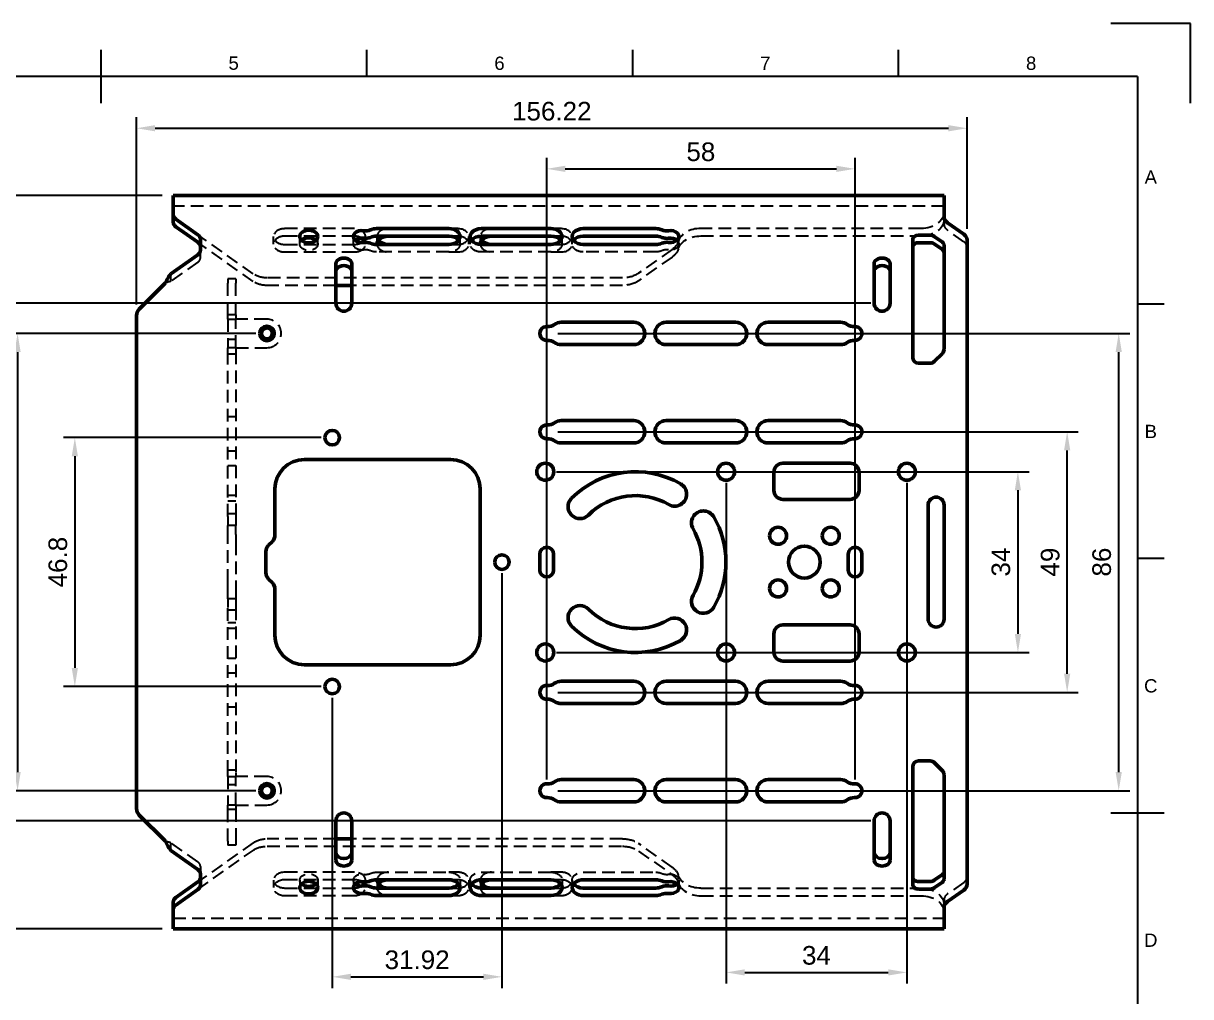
# Model space of a CAD drawing. Header units: millimetres. Extents: x 0 to 420, y 0 to 297.
# Drawn here: x 200.4 to 420, y 114 to 297 of the extents above; entities that cross this region are included whole.
import ezdxf
from ezdxf.enums import TextEntityAlignment as Align

# ---------------------------------------------------------------- set-up
doc = ezdxf.new("R2010")
doc.units = ezdxf.units.MM
doc.header["$LTSCALE"] = 0.75
doc.linetypes.add('HIDDEN2', pattern=[4.7625, 3.175, -1.5875])
for name, color, linetype, lineweight in [('BORDER', 7, 'Continuous', 25), ('FD_Dimensions', 7, 'Continuous', 25), ('Hidden', 7, 'HIDDEN2', 25), ('Visible', 7, 'Continuous', 50)]:
    doc.layers.add(name, color=color, linetype=linetype, lineweight=lineweight)
doc.styles.add('FusionTitle', font='arial.ttf')
doc.styles.get("Standard").update_dxf_attribs({"font": 'arial.ttf'})
doc.dimstyles.new('Dim-ISO-25', dxfattribs={"dimtxt": 3.5, "dimasz": 3.5, "dimexe": 2.1, "dimexo": 2.1, "dimgap": 1.4, "dimtad": 1, "dimzin": 12, "dimdsep": 46, "dimtxsty": 'Standard', "dimcen": 0, "dimazin": 3, "dimtp": 0.1, "dimtm": 0.1, "dimtfac": 0.714286, "dimtmove": 0, "dimatfit": 3, "dimfxl": 1, "dimtzin": 12, "dimarcsym": 0})

# ---------------------------------------------------------------- blocks, each defined once
blk = doc.blocks.new('ISO_A3_SHEET')
at = {"layer": 'BORDER'}
for p, q in [((215, 292), (215, 282)), ((265, 292), (265, 287)), ((315, 292), (315, 287)), ((365, 292), (365, 287)), ((410, 287), (20, 287)), ((410, 287), (410, 10)), ((415, 244.16666), (410, 244.16666)), ((415, 196.33333), (410, 196.33333)), ((415, 148.5), (405, 148.5))]:
    blk.add_line(p, q, dxfattribs=at)
at = {"layer": 'Defpoints'}
for p, q in [((420, 297), (405, 297)), ((420, 282), (420, 297))]:
    blk.add_line(p, q, dxfattribs=at)
at = {"layer": 'BORDER', "style": 'FusionTitle'}
for s, p in [('5', (240, 289.5)), ('6', (290, 289.5)), ('7', (340, 289.5)), ('8', (390, 289.5)), ('A', (412.5, 268.08333)), ('B', (412.5, 220.25)), ('C', (412.5, 172.41667)), ('D', (412.5, 124.58334))]:
    blk.add_text(s, height=2.5, dxfattribs=at).set_placement(p, align=Align.MIDDLE)
blk = doc.blocks.new('*D24')
at = {"layer": 'Defpoints', "color": 0, "transparency": 16777216}
for p in [(228.626372, 264.650913), (176.512818, 126.723804), (228.626372, 126.723804)]:
    blk.add_point(p, dxfattribs=at)
at = {"layer": 'FD_Dimensions', "color": 0, "lineweight": -2, "transparency": 16777216}
for p, q in [((226.526372, 264.650913), (174.412818, 264.650913)), ((176.512818, 261.150913), (176.512818, 130.223804)), ((226.526372, 126.723804), (174.412818, 126.723804))]:
    blk.add_line(p, q, dxfattribs=at)
at = {"layer": 'FD_Dimensions', "color": 0, "transparency": 16777216}
for points in [[(175.929485, 261.150913), (177.096152, 261.150913), (176.512818, 264.650913)], [(175.929485, 130.223804), (177.096152, 130.223804), (176.512818, 126.723804)]]:
    blk.add_solid(points, dxfattribs=at)
at = {"layer": 'FD_Dimensions', "color": 0, "transparency": 16777216, "insert": (173.324619, 195.687359), "char_height": 3.5, "attachment_point": 5, "rotation": 90}
blk.add_mtext('137.93', dxfattribs=at)
blk = doc.blocks.new('*D25')
at = {"layer": 'Defpoints', "color": 0, "transparency": 16777216}
for p in [(377.946973, 277.274253), (377.946973, 256.274253), (221.726372, 242.055786)]:
    blk.add_point(p, dxfattribs=at)
at = {"layer": 'FD_Dimensions', "color": 0, "lineweight": -2, "transparency": 16777216}
for p, q in [((221.726372, 244.155786), (221.726372, 279.374253)), ((377.946973, 258.374253), (377.946973, 279.374253)), ((225.226372, 277.274253), (374.446973, 277.274253))]:
    blk.add_line(p, q, dxfattribs=at)
at = {"layer": 'FD_Dimensions', "color": 0, "transparency": 16777216}
for points in [[(225.226372, 277.857587), (225.226372, 276.69092), (221.726372, 277.274253)], [(374.446973, 277.857587), (374.446973, 276.69092), (377.946973, 277.274253)]]:
    blk.add_solid(points, dxfattribs=at)
at = {"layer": 'FD_Dimensions', "color": 0, "transparency": 16777216, "insert": (299.836673, 280.461259), "char_height": 3.5, "attachment_point": 5}
blk.add_mtext('156.22', dxfattribs=at)
blk = doc.blocks.new('*D26')
at = {"layer": 'Defpoints', "color": 0, "transparency": 16777216}
for p in [(356.879305, 269.639539), (298.879305, 152.687359), (356.879305, 152.687359)]:
    blk.add_point(p, dxfattribs=at)
at = {"layer": 'FD_Dimensions', "color": 0, "lineweight": -2, "transparency": 16777216}
for p, q in [((298.879305, 154.787359), (298.879305, 271.739539)), ((356.879305, 154.787359), (356.879305, 271.739539)), ((302.379305, 269.639539), (353.379305, 269.639539))]:
    blk.add_line(p, q, dxfattribs=at)
at = {"layer": 'FD_Dimensions', "color": 0, "transparency": 16777216}
for points in [[(302.379305, 270.222873), (302.379305, 269.056206), (298.879305, 269.639539)], [(353.379305, 270.222873), (353.379305, 269.056206), (356.879305, 269.639539)]]:
    blk.add_solid(points, dxfattribs=at)
at = {"layer": 'FD_Dimensions', "color": 0, "transparency": 16777216, "insert": (327.879305, 272.826545), "char_height": 3.5, "attachment_point": 5}
blk.add_mtext('58', dxfattribs=at)
blk = doc.blocks.new('*D27')
at = {"layer": 'Defpoints', "color": 0, "transparency": 16777216}
for p in [(298.879305, 238.687359), (406.469094, 238.687359), (298.879305, 152.687359)]:
    blk.add_point(p, dxfattribs=at)
at = {"layer": 'FD_Dimensions', "color": 0, "lineweight": -2, "transparency": 16777216}
for p, q in [((300.979305, 238.687359), (408.569094, 238.687359)), ((406.469094, 156.187359), (406.469094, 235.187359)), ((300.979305, 152.687359), (408.569094, 152.687359))]:
    blk.add_line(p, q, dxfattribs=at)
at = {"layer": 'FD_Dimensions', "color": 0, "transparency": 16777216}
for points in [[(405.885761, 235.187359), (407.052428, 235.187359), (406.469094, 238.687359)], [(405.885761, 156.187359), (407.052428, 156.187359), (406.469094, 152.687359)]]:
    blk.add_solid(points, dxfattribs=at)
at = {"layer": 'FD_Dimensions', "color": 0, "transparency": 16777216, "insert": (403.282089, 195.687359), "char_height": 3.5, "attachment_point": 5, "rotation": 90}
blk.add_mtext('86', dxfattribs=at)
blk = doc.blocks.new('*D28')
at = {"layer": 'Defpoints', "color": 0, "transparency": 16777216}
for p in [(298.879305, 220.187359), (396.773877, 220.187359), (298.879305, 171.187359)]:
    blk.add_point(p, dxfattribs=at)
at = {"layer": 'FD_Dimensions', "color": 0, "lineweight": -2, "transparency": 16777216}
for p, q in [((300.979305, 220.187359), (398.873877, 220.187359)), ((396.773877, 174.687359), (396.773877, 216.687359)), ((300.979305, 171.187359), (398.873877, 171.187359))]:
    blk.add_line(p, q, dxfattribs=at)
at = {"layer": 'FD_Dimensions', "color": 0, "transparency": 16777216}
for points in [[(396.190543, 216.687359), (397.35721, 216.687359), (396.773877, 220.187359)], [(396.190543, 174.687359), (397.35721, 174.687359), (396.773877, 171.187359)]]:
    blk.add_solid(points, dxfattribs=at)
at = {"layer": 'FD_Dimensions', "color": 0, "transparency": 16777216, "insert": (393.586871, 195.687359), "char_height": 3.5, "attachment_point": 5, "rotation": 90}
blk.add_mtext('49', dxfattribs=at)
blk = doc.blocks.new('*D29')
at = {"layer": 'Defpoints', "color": 0, "transparency": 16777216}
for p in [(332.620985, 212.687359), (366.620985, 212.687359), (366.620985, 118.523371)]:
    blk.add_point(p, dxfattribs=at)
at = {"layer": 'FD_Dimensions', "color": 0, "lineweight": -2, "transparency": 16777216}
for p, q in [((332.620985, 210.587359), (332.620985, 116.423371)), ((366.620985, 210.587359), (366.620985, 116.423371)), ((336.120985, 118.523371), (363.120985, 118.523371))]:
    blk.add_line(p, q, dxfattribs=at)
at = {"layer": 'FD_Dimensions', "color": 0, "transparency": 16777216}
for points in [[(336.120985, 119.106704), (336.120985, 117.940038), (332.620985, 118.523371)], [(363.120985, 119.106704), (363.120985, 117.940038), (366.620985, 118.523371)]]:
    blk.add_solid(points, dxfattribs=at)
at = {"layer": 'FD_Dimensions', "color": 0, "transparency": 16777216, "insert": (349.620985, 121.71157), "char_height": 3.5, "attachment_point": 5}
blk.add_mtext('34', dxfattribs=at)
blk = doc.blocks.new('*D30')
at = {"layer": 'Defpoints', "color": 0, "transparency": 16777216}
for p in [(298.620985, 212.687359), (298.620985, 178.687359), (387.508864, 178.687359)]:
    blk.add_point(p, dxfattribs=at)
at = {"layer": 'FD_Dimensions', "color": 0, "lineweight": -2, "transparency": 16777216}
for p, q in [((300.720985, 212.687359), (389.608864, 212.687359)), ((387.508864, 209.187359), (387.508864, 182.187359)), ((300.720985, 178.687359), (389.608864, 178.687359))]:
    blk.add_line(p, q, dxfattribs=at)
at = {"layer": 'FD_Dimensions', "color": 0, "transparency": 16777216}
for points in [[(386.925531, 209.187359), (388.092198, 209.187359), (387.508864, 212.687359)], [(386.925531, 182.187359), (388.092198, 182.187359), (387.508864, 178.687359)]]:
    blk.add_solid(points, dxfattribs=at)
at = {"layer": 'FD_Dimensions', "color": 0, "transparency": 16777216, "insert": (384.320665, 195.687359), "char_height": 3.5, "attachment_point": 5, "rotation": 90}
blk.add_mtext('34', dxfattribs=at)
blk = doc.blocks.new('*D38')
at = {"layer": 'Defpoints', "color": 0, "transparency": 16777216}
for p in [(246.267181, 238.687359), (199.361208, 152.687359), (246.267181, 152.687359)]:
    blk.add_point(p, dxfattribs=at)
at = {"layer": 'FD_Dimensions', "color": 0, "lineweight": -2, "transparency": 16777216}
for p, q in [((244.167181, 238.687359), (197.261208, 238.687359)), ((199.361208, 235.187359), (199.361208, 156.187359)), ((244.167181, 152.687359), (197.261208, 152.687359))]:
    blk.add_line(p, q, dxfattribs=at)
at = {"layer": 'FD_Dimensions', "color": 0, "transparency": 16777216}
for points in [[(198.777875, 235.187359), (199.944541, 235.187359), (199.361208, 238.687359)], [(198.777875, 156.187359), (199.944541, 156.187359), (199.361208, 152.687359)]]:
    blk.add_solid(points, dxfattribs=at)
at = {"layer": 'FD_Dimensions', "color": 0, "transparency": 16777216, "insert": (196.174203, 195.687359), "char_height": 3.5, "attachment_point": 5, "rotation": 90}
blk.add_mtext('86', dxfattribs=at)
blk = doc.blocks.new('*D39')
at = {"layer": 'Defpoints', "color": 0, "transparency": 16777216}
for p in [(258.547868, 219.087312), (210.127935, 172.287406), (258.547868, 172.287406)]:
    blk.add_point(p, dxfattribs=at)
at = {"layer": 'FD_Dimensions', "color": 0, "lineweight": -2, "transparency": 16777216}
for p, q in [((256.447868, 219.087312), (208.027935, 219.087312)), ((210.127935, 215.587312), (210.127935, 175.787406)), ((256.447868, 172.287406), (208.027935, 172.287406))]:
    blk.add_line(p, q, dxfattribs=at)
at = {"layer": 'FD_Dimensions', "color": 0, "transparency": 16777216}
for points in [[(209.544602, 215.587312), (210.711268, 215.587312), (210.127935, 219.087312)], [(209.544602, 175.787406), (210.711268, 175.787406), (210.127935, 172.287406)]]:
    blk.add_solid(points, dxfattribs=at)
at = {"layer": 'FD_Dimensions', "color": 0, "transparency": 16777216, "insert": (206.94093, 195.687359), "char_height": 3.5, "attachment_point": 5, "rotation": 90}
blk.add_mtext('46.8', dxfattribs=at)
blk = doc.blocks.new('*D40')
at = {"layer": 'Defpoints', "color": 0, "transparency": 16777216}
for p in [(290.464708, 195.687359), (258.547868, 172.287406), (290.464708, 117.690422)]:
    blk.add_point(p, dxfattribs=at)
at = {"layer": 'FD_Dimensions', "color": 0, "lineweight": -2, "transparency": 16777216}
for p, q in [((290.464708, 193.587359), (290.464708, 115.590422)), ((258.547868, 170.187406), (258.547868, 115.590422)), ((262.047868, 117.690422), (286.964708, 117.690422))]:
    blk.add_line(p, q, dxfattribs=at)
at = {"layer": 'FD_Dimensions', "color": 0, "transparency": 16777216}
for points in [[(262.047868, 118.273755), (262.047868, 117.107089), (258.547868, 117.690422)], [(286.964708, 118.273755), (286.964708, 117.107089), (290.464708, 117.690422)]]:
    blk.add_solid(points, dxfattribs=at)
at = {"layer": 'FD_Dimensions', "color": 0, "transparency": 16777216, "insert": (274.506288, 120.878621), "char_height": 3.5, "attachment_point": 5}
blk.add_mtext('31.92', dxfattribs=at)
blk = doc.blocks.new('*D41')
at = {"layer": 'Defpoints', "color": 0, "transparency": 16777216}
for p in [(361.952451, 244.364211), (188.069615, 147.010506), (361.952451, 147.010506)]:
    blk.add_point(p, dxfattribs=at)
at = {"layer": 'FD_Dimensions', "color": 0, "lineweight": -2, "transparency": 16777216}
for p, q in [((359.852451, 244.364211), (185.969615, 244.364211)), ((188.069615, 240.864211), (188.069615, 150.510506)), ((359.852451, 147.010506), (185.969615, 147.010506))]:
    blk.add_line(p, q, dxfattribs=at)
at = {"layer": 'FD_Dimensions', "color": 0, "transparency": 16777216}
for points in [[(187.486282, 240.864211), (188.652948, 240.864211), (188.069615, 244.364211)], [(187.486282, 150.510506), (188.652948, 150.510506), (188.069615, 147.010506)]]:
    blk.add_solid(points, dxfattribs=at)
at = {"layer": 'FD_Dimensions', "color": 0, "transparency": 16777216, "insert": (184.881416, 195.687359), "char_height": 3.5, "attachment_point": 5, "rotation": 90}
blk.add_mtext('97.35', dxfattribs=at)

msp = doc.modelspace()

# ---------------------------------------------------------------- linework, layer by layer
at = {"layer": 'Hidden'}
for p, q in [((373.627, 262.651), (228.626, 262.651)), ((373.627, 259.18), (373.627, 260.594)), ((243.666, 249.893), (233.252, 257.257)), ((247.523, 255.493), (247.523, 256.907)), ((262.703, 258.392), (249.623, 258.392)), ((262.703, 256.978), (249.623, 256.978)), ((252.437, 255.493), (252.437, 256.907)), ((255.817, 255.493), (255.817, 256.907)), ((262.527, 255.493), (262.527, 256.907)), ((264.803, 255.493), (264.803, 256.907)), ((266.963, 255.493), (266.963, 256.907)), ((282.143, 258.392), (280.487, 258.392)), ((282.143, 256.978), (280.487, 256.978)), ((282.587, 255.493), (282.587, 256.907)), ((284.243, 255.493), (284.243, 256.907)), ((284.487, 255.493), (284.487, 256.907)), ((286.403, 255.493), (286.403, 256.907)), ((301.583, 258.392), (299.667, 258.392)), ((301.583, 256.978), (299.667, 256.978)), ((301.767, 255.493), (301.767, 256.907)), ((303.667, 255.493), (303.667, 256.907)), ((303.683, 255.493), (303.683, 256.907)), ((323.727, 255.493), (323.727, 256.907)), ((369.307, 258.434), (327.867, 258.434)), ((327.867, 257.02), (369.307, 257.02)), ((377.314, 255.94), (374.26, 258.1)), ((243.666, 248.479), (233.252, 255.843)), ((249.623, 255.422), (262.703, 255.422)), ((280.487, 255.422), (282.143, 255.422)), ((299.667, 255.422), (301.583, 255.422)), ((233.747, 252.911), (233.747, 254.325)), ((249.623, 254.008), (262.703, 254.008)), ((280.487, 254.008), (266.837, 254.008)), ((280.487, 254.008), (282.143, 254.008)), ((299.667, 254.008), (286.587, 254.008)), ((299.667, 254.008), (301.583, 254.008)), ((319.417, 254.008), (305.767, 254.008)), ((322.466, 254.474), (316.172, 250.023)), ((322.466, 253.059), (316.172, 248.609)), ((233.252, 252.066), (228.182, 248.481)), ((228.182, 249.103), (228.182, 249.895)), ((228.182, 248.481), (228.182, 249.103)), ((240.41, 248.936), (238.91, 248.936)), ((238.91, 248.936), (238.91, 248.148)), ((238.91, 242.165), (238.91, 248.148)), ((240.41, 248.936), (240.41, 248.148)), ((240.41, 242.165), (240.41, 248.148)), ((313.118, 249.129), (246.276, 249.129)), ((259.226, 247.715), (246.276, 247.715)), ((313.118, 247.715), (262.226, 247.715)), ((240.41, 242.187), (238.91, 242.187)), ((238.91, 241.377), (238.91, 242.165)), ((240.41, 242.165), (240.41, 241.377)), ((238.91, 241.377), (240.42, 241.377)), ((238.91, 241.377), (238.91, 235.997)), ((240.41, 235.997), (240.41, 241.377)), ((246.267, 241.377), (240.42, 241.377)), ((240.41, 237.562), (238.91, 237.562)), ((240.42, 235.997), (238.91, 235.997)), ((238.91, 235.307), (238.91, 235.997)), ((238.91, 204.258), (238.91, 235.307)), ((240.41, 235.997), (240.41, 235.307)), ((240.41, 235.307), (240.41, 204.258)), ((240.42, 235.997), (246.267, 235.997)), ((240.41, 234.812), (238.91, 234.812)), ((240.41, 222.987), (238.91, 222.987)), ((240.41, 216.562), (238.91, 216.562)), ((240.41, 213.812), (238.91, 213.812)), ((240.41, 208.189), (238.91, 208.189)), ((240.41, 207.137), (238.91, 207.137)), ((240.41, 204.737), (238.91, 204.737)), ((238.91, 204.258), (238.91, 202.568)), ((240.41, 204.258), (240.41, 202.568)), ((238.91, 200.857), (238.91, 202.568)), ((240.41, 202.568), (238.91, 202.568)), ((240.41, 200.857), (240.41, 202.568)), ((238.91, 199.383), (238.91, 200.857)), ((240.41, 200.857), (240.41, 199.383)), ((238.91, 191.992), (238.91, 199.383)), ((240.41, 199.383), (240.41, 191.992)), ((238.91, 190.518), (238.91, 191.992)), ((240.41, 191.992), (240.41, 190.518)), ((238.91, 188.807), (238.91, 190.518)), ((240.41, 190.518), (240.41, 188.807)), ((238.91, 188.807), (238.91, 187.117)), ((240.41, 188.807), (238.91, 188.807)), ((238.91, 156.067), (238.91, 187.117)), ((240.41, 186.637), (238.91, 186.637)), ((240.41, 188.807), (240.41, 187.117)), ((240.41, 187.117), (240.41, 156.067)), ((240.41, 184.237), (238.91, 184.237)), ((240.41, 183.186), (238.91, 183.186)), ((240.41, 177.562), (238.91, 177.562)), ((240.41, 174.812), (238.91, 174.812)), ((240.41, 168.387), (238.91, 168.387)), ((240.41, 156.562), (238.91, 156.562)), ((238.91, 155.377), (238.91, 156.067)), ((240.41, 156.067), (240.41, 155.377)), ((238.91, 155.377), (240.42, 155.377)), ((238.91, 155.377), (238.91, 149.997)), ((240.41, 153.812), (238.91, 153.812)), ((240.41, 149.997), (240.41, 155.377)), ((246.267, 155.377), (240.42, 155.377)), ((240.42, 149.997), (238.91, 149.997)), ((238.91, 149.209), (238.91, 149.997)), ((240.41, 149.997), (240.41, 149.209)), ((240.42, 149.997), (246.267, 149.997)), ((238.91, 143.226), (238.91, 149.209)), ((240.41, 149.187), (238.91, 149.187)), ((240.41, 149.209), (240.41, 143.226)), ((228.182, 142.272), (228.182, 142.894)), ((233.252, 139.308), (228.182, 142.894)), ((243.666, 142.896), (233.252, 135.532)), ((238.91, 143.226), (238.91, 142.438)), ((240.41, 143.226), (240.41, 142.438)), ((259.226, 143.66), (246.276, 143.66)), ((313.118, 143.66), (262.226, 143.66)), ((322.466, 138.315), (316.172, 142.766)), ((228.182, 141.48), (228.182, 142.272)), ((233.252, 134.118), (243.666, 141.482)), ((240.41, 142.438), (238.91, 142.438)), ((246.276, 142.246), (313.118, 142.246)), ((316.172, 141.351), (322.466, 136.901)), ((233.747, 138.463), (233.747, 137.049)), ((262.703, 137.367), (249.623, 137.367)), ((266.837, 137.367), (280.487, 137.367)), ((282.143, 137.367), (280.487, 137.367)), ((286.587, 137.367), (299.667, 137.367)), ((301.583, 137.367), (299.667, 137.367)), ((305.767, 137.367), (319.417, 137.367)), ((247.523, 135.882), (247.523, 134.468)), ((262.703, 135.953), (249.623, 135.953)), ((249.623, 134.397), (262.703, 134.397)), ((252.437, 135.882), (252.437, 134.468)), ((255.817, 135.882), (255.817, 134.468)), ((262.527, 135.882), (262.527, 134.468)), ((264.803, 135.882), (264.803, 134.468)), ((266.963, 135.882), (266.963, 134.468)), ((282.143, 135.953), (280.487, 135.953)), ((280.487, 134.397), (282.143, 134.397)), ((282.587, 135.882), (282.587, 134.468)), ((284.243, 135.882), (284.243, 134.468)), ((284.487, 135.882), (284.487, 134.468)), ((286.403, 135.882), (286.403, 134.468)), ((301.583, 135.953), (299.667, 135.953)), ((299.667, 134.397), (301.583, 134.397)), ((301.767, 135.882), (301.767, 134.468)), ((303.667, 135.882), (303.667, 134.468)), ((303.683, 135.882), (303.683, 134.468)), ((323.727, 135.882), (323.727, 134.468)), ((327.867, 134.355), (369.307, 134.355)), ((377.314, 135.435), (374.26, 133.275)), ((249.623, 132.983), (262.703, 132.983)), ((280.487, 132.983), (282.143, 132.983)), ((299.667, 132.983), (301.583, 132.983)), ((327.867, 132.94), (369.307, 132.94)), ((373.627, 132.195), (373.627, 130.78)), ((228.626, 128.724), (373.627, 128.724))]:
    msp.add_line(p, q, dxfattribs=at)
for centre in [(246.267, 238.687), (246.267, 152.687)]:
    msp.add_arc(centre, 2.69, 270, 90, dxfattribs=at)
at = {"layer": 'Hidden', "extrusion": (0, 0, -1)}
for centre, major_axis, start_param, end_param in [((369.307, 261.489), (-4.32, 0), 3.1415927, 4.712389), ((369.307, 260.075), (-4.32, 0), 3.1415927, 4.712389), ((327.867, 253.965), (-4.32, 0), 0.2067179, 1.5707963), ((254.127, 255.493), (1.69, 0), -0.6331858, 3.7747785), ((264.127, 255.493), (1.6, 0), 1.355816, 3.8167242), ((280.487, 255.493), (2.1, 0), -0.4963174, 1.5707963), ((286.587, 255.493), (2.1, 0), 1.5707963, 3.63791), ((299.667, 255.493), (-2.1, 0), 2.6452753, 4.712389), ((305.767, 255.493), (2.1, 0), 1.5707963, 3.63791), ((322.127, 255.493), (-1.6, 0), 2.4664611, 4.9273693), ((319.411, 256.634), (-4.32, 0), 3.3483106, 3.9269908), ((266.837, 255.493), (2.1, 0), 1.5707963, 2.1292201), ((319.417, 255.493), (-2.1, 0), 4.1539652, 4.712389), ((319.411, 255.219), (-4.32, 0), 3.3483106, 3.9269908), ((246.276, 251.738), (3.69, 0), 1.5707963, 2.3561945), ((246.276, 250.324), (3.69, 0), 1.5707963, 2.3561945), ((313.118, 252.183), (-4.32, 0), 3.9269908, 4.712389), ((313.118, 250.769), (-4.32, 0), 3.9269908, 4.712389), ((246.276, 141.051), (-3.69, 0), 0.7853982, 1.5707963), ((313.118, 140.606), (4.32, 0), -1.5707963, -0.7853982), ((246.276, 139.637), (-3.69, 0), 0.7853982, 1.5707963), ((313.118, 139.191), (4.32, 0), -1.5707963, -0.7853982), ((254.127, 135.882), (-1.69, 0), -0.6331858, 3.7747785), ((264.127, 135.882), (1.6, 0), 2.4664611, 4.9273693), ((266.837, 135.882), (2.1, 0), 4.1539652, 4.712389), ((280.487, 135.882), (-2.1, 0), 1.5707963, 3.63791), ((286.587, 135.882), (2.1, 0), 2.6452753, 4.712389), ((299.667, 135.882), (-2.1, 0), 1.5707963, 3.63791), ((305.767, 135.882), (2.1, 0), 2.6452753, 4.712389), ((319.417, 135.882), (2.1, 0), -1.5707963, -1.0123726), ((322.127, 135.882), (1.6, 0), 4.4974087, 6.9583168), ((319.411, 136.155), (-4.32, 0), 2.3561945, 2.9348747), ((319.411, 134.741), (-4.32, 0), 2.3561945, 2.9348747), ((327.867, 137.409), (4.32, 0), 1.5707963, 2.9348747), ((369.307, 131.3), (4.32, 0), -1.5707963, 0), ((369.307, 129.886), (4.32, 0), -1.5707963, 0)]:
    msp.add_ellipse(centre, major_axis=major_axis, ratio=0.7071068, start_param=start_param, end_param=end_param, dxfattribs=at)
at = {"layer": 'Hidden'}
for centre, major_axis, start_param, end_param in [((375.787, 259.18), (-2.16, 0), 0, 0.7853982), ((249.623, 256.907), (2.1, 0), 1.5707963, 4.712389), ((249.623, 255.493), (2.1, 0), 1.5707963, 4.712389), ((262.703, 256.907), (-2.1, 0), 2.6452753, 4.712389), ((262.703, 255.493), (2.1, 0), 0.8653678, 1.5707963), ((269.063, 256.907), (2.1, 0), 1.5707963, 3.63791), ((282.143, 256.907), (2.1, 0), 4.712389, 7.8539816), ((282.143, 255.493), (2.1, 0), 4.712389, 7.8539816), ((288.503, 256.907), (2.1, 0), 1.5707963, 3.63791), ((301.583, 256.907), (2.1, 0), 4.712389, 7.8539816), ((301.583, 255.493), (2.1, 0), 4.712389, 7.8539816), ((327.867, 255.38), (-4.32, 0), -1.5707963, -0.2067179), ((262.703, 255.493), (2.1, 0), 4.712389, 6.5107945), ((262.703, 256.907), (2.1, 0), 4.712389, 5.4178175), ((269.063, 255.493), (2.1, 0), 3.1892297, 4.712389), ((288.503, 255.493), (-2.1, 0), 0.0438926, 1.5707963), ((375.787, 254.86), (-2.16, 0), 3.1415927, 3.9269908), ((232.057, 252.911), (1.69, 0), -0.7853982, 0), ((264.829, 253.22), (-1.69, 0), 4.1539652, 4.9273693), ((321.425, 253.22), (-1.69, 0), 4.4974087, 5.2708127), ((232.057, 138.463), (-1.69, 0), 3.1415927, 3.9269908), ((249.623, 135.882), (-2.1, 0), -1.5707963, 1.5707963), ((262.703, 135.882), (-2.1, 0), 2.9139835, 4.712389), ((264.829, 138.155), (-1.69, 0), 1.355816, 2.1292201), ((269.063, 135.882), (-2.1, 0), -1.5707963, -0.0476371), ((282.143, 135.882), (-2.1, 0), 1.5707963, 4.712389), ((288.503, 135.882), (2.1, 0), 1.5707963, 3.0977001), ((301.583, 135.882), (-2.1, 0), 1.5707963, 4.712389), ((321.425, 138.155), (-1.69, 0), 1.0123726, 1.7857767), ((375.787, 136.515), (2.16, 0), -0.7853982, 0), ((249.623, 134.468), (-2.1, 0), -1.5707963, 1.5707963), ((262.703, 134.468), (2.1, 0), 0.8653678, 1.5707963), ((262.703, 134.468), (-2.1, 0), 1.5707963, 3.63791), ((262.703, 135.882), (2.1, 0), 4.712389, 5.4178175), ((269.063, 134.468), (2.1, 0), 2.6452753, 4.712389), ((282.143, 134.468), (-2.1, 0), 1.5707963, 4.712389), ((288.503, 134.468), (2.1, 0), 2.6452753, 4.712389), ((301.583, 134.468), (-2.1, 0), 1.5707963, 4.712389), ((327.867, 135.995), (4.32, 0), 3.3483106, 4.712389), ((375.787, 132.195), (-2.16, 0), -0.7853982, 0)]:
    msp.add_ellipse(centre, major_axis=major_axis, ratio=0.7071068, start_param=start_param, end_param=end_param, dxfattribs=at)
for points in [[(228.182, 248.481), (227.82, 248.388), (227.459, 248.258), (227.098, 248.127)], [(228.182, 142.894), (227.82, 142.986), (227.459, 143.116), (227.098, 143.247)]]:
    msp.add_open_spline(points, degree=3, dxfattribs=at)
at = {"layer": 'Visible'}
for p, q in [((228.626, 263.919), (228.626, 264.651)), ((373.627, 264.651), (228.626, 264.651)), ((228.626, 263.919), (228.626, 261.023)), ((373.627, 264.651), (373.627, 263.919)), ((373.627, 260.594), (373.627, 263.919)), ((228.626, 259.609), (228.626, 261.023)), ((229.121, 260.178), (233.252, 257.257)), ((377.314, 257.354), (374.26, 259.514)), ((233.252, 255.843), (229.121, 258.764)), ((266.837, 258.392), (280.487, 258.392)), ((266.837, 256.978), (280.487, 256.978)), ((286.587, 258.392), (299.667, 258.392)), ((286.587, 256.978), (299.667, 256.978)), ((305.767, 258.392), (319.417, 258.392)), ((305.767, 256.978), (319.417, 256.978)), ((368.807, 257.169), (371.02, 257.169)), ((371.783, 256.945), (373.311, 255.865)), ((233.747, 256.412), (233.747, 254.325)), ((280.487, 255.422), (266.837, 255.422)), ((299.667, 255.422), (286.587, 255.422)), ((319.417, 255.422), (305.767, 255.422)), ((367.727, 249.895), (367.727, 256.405)), ((368.807, 255.755), (371.02, 255.755)), ((371.783, 255.531), (373.311, 254.451)), ((373.627, 255.325), (373.627, 249.895)), ((377.947, 249.895), (377.947, 256.274)), ((233.252, 253.48), (228.182, 249.895)), ((259.226, 249.895), (259.226, 251.79)), ((262.226, 251.79), (262.226, 249.895)), ((360.452, 249.895), (360.452, 251.79)), ((363.452, 251.79), (363.452, 249.895)), ((227.098, 248.127), (222.221, 243.251)), ((259.226, 249.895), (259.226, 248.127)), ((259.226, 244.364), (259.226, 248.127)), ((262.226, 248.127), (262.226, 249.895)), ((262.226, 248.127), (262.226, 244.364)), ((360.452, 249.895), (360.452, 248.127)), ((360.452, 244.364), (360.452, 248.127)), ((363.452, 248.127), (363.452, 249.895)), ((363.452, 248.127), (363.452, 244.364)), ((367.727, 249.895), (367.727, 248.127)), ((367.727, 234.167), (367.727, 248.127)), ((373.627, 248.127), (373.627, 249.895)), ((373.627, 248.127), (373.627, 235.695)), ((377.947, 249.895), (377.947, 248.127)), ((377.947, 143.247), (377.947, 248.127)), ((262.226, 247.715), (259.226, 247.715)), ((221.726, 242.056), (221.726, 149.319)), ((301.589, 240.787), (315.239, 240.787)), ((321.339, 240.787), (334.419, 240.787)), ((340.519, 240.787), (354.169, 240.787)), ((315.239, 236.587), (301.589, 236.587)), ((334.419, 236.587), (321.339, 236.587)), ((354.169, 236.587), (340.519, 236.587)), ((373.311, 234.931), (371.783, 233.404)), ((371.02, 233.087), (368.807, 233.087)), ((301.589, 222.287), (315.239, 222.287)), ((321.339, 222.287), (334.419, 222.287)), ((340.519, 222.287), (354.169, 222.287)), ((315.239, 218.087), (301.589, 218.087)), ((334.419, 218.087), (321.339, 218.087)), ((354.169, 218.087), (340.519, 218.087)), ((253.315, 214.981), (280.815, 214.981)), ((343.311, 214.287), (355.931, 214.287)), ((341.621, 209.177), (341.621, 212.597)), ((357.621, 212.597), (357.621, 209.177)), ((247.771, 200.767), (247.771, 209.437)), ((286.359, 209.437), (286.359, 181.937)), ((355.931, 207.487), (343.311, 207.487)), ((370.627, 184.967), (370.627, 206.407)), ((373.627, 206.407), (373.627, 184.967)), ((246.081, 193.697), (246.081, 197.677)), ((246.576, 198.872), (247.276, 199.572)), ((297.579, 194.187), (297.579, 197.187)), ((300.179, 197.187), (300.179, 194.187)), ((355.579, 194.187), (355.579, 197.187)), ((358.179, 197.187), (358.179, 194.187)), ((247.276, 191.802), (246.576, 192.502)), ((247.771, 181.937), (247.771, 190.607)), ((343.311, 183.887), (355.931, 183.887)), ((341.621, 178.777), (341.621, 182.197)), ((357.621, 182.197), (357.621, 178.777)), ((280.815, 176.393), (253.315, 176.393)), ((355.931, 177.087), (343.311, 177.087)), ((301.589, 173.287), (315.239, 173.287)), ((321.339, 173.287), (334.419, 173.287)), ((340.519, 173.287), (354.169, 173.287)), ((315.239, 169.087), (301.589, 169.087)), ((334.419, 169.087), (321.339, 169.087)), ((354.169, 169.087), (340.519, 169.087)), ((368.807, 158.287), (371.02, 158.287)), ((367.727, 143.247), (367.727, 157.207)), ((371.783, 157.971), (373.311, 156.444)), ((301.589, 154.787), (315.239, 154.787)), ((321.339, 154.787), (334.419, 154.787)), ((340.519, 154.787), (354.169, 154.787)), ((373.627, 155.68), (373.627, 143.247)), ((315.239, 150.587), (301.589, 150.587)), ((334.419, 150.587), (321.339, 150.587)), ((354.169, 150.587), (340.519, 150.587)), ((222.221, 148.124), (227.098, 143.247)), ((259.226, 143.247), (259.226, 147.011)), ((262.226, 147.011), (262.226, 143.247)), ((360.452, 143.247), (360.452, 147.011)), ((363.452, 147.011), (363.452, 143.247)), ((262.226, 143.66), (259.226, 143.66)), ((259.226, 143.247), (259.226, 141.48)), ((262.226, 141.48), (262.226, 143.247)), ((360.452, 143.247), (360.452, 141.48)), ((363.452, 141.48), (363.452, 143.247)), ((367.727, 143.247), (367.727, 141.48)), ((373.627, 141.48), (373.627, 143.247)), ((377.947, 143.247), (377.947, 141.48)), ((228.182, 141.48), (233.252, 137.894)), ((259.226, 139.585), (259.226, 141.48)), ((262.226, 141.48), (262.226, 139.585)), ((360.452, 139.585), (360.452, 141.48)), ((363.452, 141.48), (363.452, 139.585)), ((367.727, 134.969), (367.727, 141.48)), ((373.627, 141.48), (373.627, 136.049)), ((377.947, 135.1), (377.947, 141.48)), ((233.747, 137.049), (233.747, 134.963)), ((373.311, 136.924), (371.783, 135.844)), ((233.252, 135.532), (229.121, 132.611)), ((233.252, 134.118), (229.121, 131.197)), ((266.837, 135.953), (280.487, 135.953)), ((280.487, 134.397), (266.837, 134.397)), ((286.587, 135.953), (299.667, 135.953)), ((299.667, 134.397), (286.587, 134.397)), ((305.767, 135.953), (319.417, 135.953)), ((319.417, 134.397), (305.767, 134.397)), ((371.02, 135.62), (368.807, 135.62)), ((371.02, 134.206), (368.807, 134.206)), ((373.311, 135.509), (371.783, 134.429)), ((374.26, 131.86), (377.314, 134.02)), ((228.626, 131.766), (228.626, 130.352)), ((280.487, 132.983), (266.837, 132.983)), ((299.667, 132.983), (286.587, 132.983)), ((319.417, 132.983), (305.767, 132.983)), ((228.626, 130.352), (228.626, 127.456)), ((373.627, 127.456), (373.627, 130.78)), ((228.626, 126.724), (228.626, 127.456)), ((373.627, 127.456), (373.627, 126.724)), ((228.626, 126.724), (373.627, 126.724))]:
    msp.add_line(p, q, dxfattribs=at)
at = {"layer": 'Visible', "extrusion": (0, 0, -1)}
for centre, radius in [((-246.267, 238.687), 1.369), ((-246.267, 238.687), 1.025), ((-258.548, 219.087), 1.369), ((-298.621, 212.687), 1.6), ((-332.621, 212.687), 1.6), ((-366.621, 212.687), 1.6), ((-342.395, 200.637), 1.6), ((-352.294, 200.637), 1.6), ((-347.344, 195.687), 3), ((-290.465, 195.687), 1.369), ((-342.395, 190.738), 1.6), ((-352.294, 190.738), 1.6), ((-298.621, 178.687), 1.6), ((-332.621, 178.687), 1.6), ((-366.621, 178.687), 1.6), ((-258.548, 172.287), 1.369), ((-246.267, 152.687), 1.369), ((-246.267, 152.687), 1.025)]:
    msp.add_circle(centre, radius, dxfattribs=at)
for centre, radius, start, end in [((-260.726, 244.364), 1.5, 180, 0), ((-361.952, 244.364), 1.5, 180, 0), ((-298.879, 238.687), 1.3, 266.42913, 93.57087), ((-301.589, 238.687), 2.1, 54.1575, 90), ((-315.239, 238.687), 2.1, 90, 270), ((-321.339, 238.687), 2.1, 270, 90), ((-334.419, 238.687), 2.1, 90, 270), ((-340.519, 238.687), 2.1, 270, 90), ((-354.169, 238.687), 2.1, 90, 125.8425), ((-356.879, 238.687), 1.3, 86.42913, 273.57087), ((-301.589, 238.687), 2.1, 270, 305.8425), ((-354.169, 238.687), 2.1, 234.1575, 270), ((-372.547, 235.695), 1.08, 180, 225), ((-368.807, 234.167), 1.08, 270, 0), ((-371.02, 234.167), 1.08, 225, 270), ((-301.589, 220.187), 2.1, 54.1575, 90), ((-315.239, 220.187), 2.1, 90, 270), ((-321.339, 220.187), 2.1, 270, 90), ((-334.419, 220.187), 2.1, 90, 270), ((-340.519, 220.187), 2.1, 270, 90), ((-354.169, 220.187), 2.1, 90, 125.8425), ((-298.879, 220.187), 1.3, 266.42913, 93.57087), ((-356.879, 220.187), 1.3, 86.42913, 273.57087), ((-301.589, 220.187), 2.1, 270, 305.8425), ((-354.169, 220.187), 2.1, 234.1575, 270), ((-253.315, 209.437), 5.544, 0, 90), ((-280.815, 209.437), 5.544, 90, 180), ((-315.579, 195.687), 17, 45, 120), ((-343.311, 212.597), 1.69, 0, 90), ((-355.931, 212.597), 1.69, 90, 180), ((-322.954, 208.461), 2.25, 120, 300), ((-343.311, 209.177), 1.69, 270, 0), ((-355.931, 209.177), 1.69, 180, 270), ((-305.149, 206.117), 2.25, 225, 45), ((-372.127, 206.407), 1.5, 0, 180), ((-328.353, 203.062), 2.25, 330, 150), ((-315.579, 195.687), 17, 150, 210), ((-247.771, 197.677), 1.69, 0, 45), ((-298.879, 197.187), 1.3, 0, 180), ((-356.879, 197.187), 1.3, 0, 180), ((-247.771, 193.697), 1.69, 315, 0), ((-298.879, 194.187), 1.3, 180, 0), ((-356.879, 194.187), 1.3, 180, 0), ((-328.353, 188.312), 2.25, 210, 30), ((-305.149, 185.258), 2.25, 315, 135), ((-322.954, 182.913), 2.25, 60, 240), ((-372.127, 184.967), 1.5, 180, 0), ((-315.579, 195.687), 17, 240, 315), ((-343.311, 182.197), 1.69, 0, 90), ((-355.931, 182.197), 1.69, 90, 180), ((-253.315, 181.937), 5.544, 270, 0), ((-280.815, 181.937), 5.544, 180, 270), ((-343.311, 178.777), 1.69, 270, 0), ((-355.931, 178.777), 1.69, 180, 270), ((-298.879, 171.187), 1.3, 266.42913, 93.57087), ((-301.589, 171.187), 2.1, 54.1575, 90), ((-315.239, 171.187), 2.1, 90, 270), ((-321.339, 171.187), 2.1, 270, 90), ((-334.419, 171.187), 2.1, 90, 270), ((-340.519, 171.187), 2.1, 270, 90), ((-354.169, 171.187), 2.1, 90, 125.8425), ((-356.879, 171.187), 1.3, 86.42913, 273.57087), ((-301.589, 171.187), 2.1, 270, 305.8425), ((-354.169, 171.187), 2.1, 234.1575, 270), ((-368.807, 157.207), 1.08, 0, 90), ((-371.02, 157.207), 1.08, 90, 135), ((-372.547, 155.68), 1.08, 135, 180), ((-298.879, 152.687), 1.3, 266.42913, 93.57087), ((-301.589, 152.687), 2.1, 54.1575, 90), ((-315.239, 152.687), 2.1, 90, 270), ((-321.339, 152.687), 2.1, 270, 90), ((-334.419, 152.687), 2.1, 90, 270), ((-340.519, 152.687), 2.1, 270, 90), ((-354.169, 152.687), 2.1, 90, 125.8425), ((-356.879, 152.687), 1.3, 86.42913, 273.57087), ((-301.589, 152.687), 2.1, 270, 305.8425), ((-354.169, 152.687), 2.1, 234.1575, 270), ((-260.726, 147.011), 1.5, 0, 180), ((-361.952, 147.011), 1.5, 0, 180)]:
    msp.add_arc(centre, radius, start, end, dxfattribs=at)
at = {"layer": 'Visible'}
for centre, radius, start, end in [((223.416, 242.056), 1.69, 135, 180), ((299.095, 242.141), 2.16, 266.42913, 305.8425), ((356.664, 242.141), 2.16, 234.1575, 273.57087), ((299.095, 235.234), 2.16, 54.1575, 93.57087), ((356.664, 235.234), 2.16, 86.42913, 125.8425), ((299.095, 223.641), 2.16, 266.42913, 305.8425), ((356.664, 223.641), 2.16, 234.1575, 273.57087), ((299.095, 216.734), 2.16, 54.1575, 93.57087), ((356.664, 216.734), 2.16, 86.42913, 125.8425), ((315.579, 195.687), 12.5, 60, 135), ((246.081, 200.767), 1.69, 315, 0), ((315.579, 195.687), 12.5, 330, 30), ((246.081, 190.607), 1.69, 0, 45), ((315.579, 195.687), 12.5, 225, 300), ((299.095, 174.641), 2.16, 266.42913, 305.8425), ((356.664, 174.641), 2.16, 234.1575, 273.57087), ((299.095, 167.734), 2.16, 54.1575, 93.57087), ((356.664, 167.734), 2.16, 86.42913, 125.8425), ((299.095, 156.141), 2.16, 266.42913, 305.8425), ((356.664, 156.141), 2.16, 234.1575, 273.57087), ((223.416, 149.319), 1.69, 180, 225), ((299.095, 149.234), 2.16, 54.1575, 93.57087), ((356.664, 149.234), 2.16, 86.42913, 125.8425)]:
    msp.add_arc(centre, radius, start, end, dxfattribs=at)
for centre, major_axis, start_param, end_param in [((230.316, 261.023), (-1.69, 0), 0, 0.7853982), ((230.316, 259.609), (-1.69, 0), 0, 0.7853982), ((264.829, 259.18), (-1.69, 0), 1.355816, 2.1292201), ((269.063, 255.493), (-2.1, 0), -1.5707963, 0.0476371), ((288.503, 255.493), (-2.1, 0), -1.5707963, 0.0438926), ((321.425, 259.18), (1.69, 0), 4.1539652, 4.9273693), ((375.787, 256.274), (-2.16, 0), 3.1415927, 3.9269908), ((232.057, 254.998), (-1.69, 0), 3.1415927, 3.9269908), ((262.703, 255.493), (2.1, 0), 0.2276092, 0.8653678), ((262.703, 256.907), (-2.1, 0), 2.2762249, 2.6452753), ((264.829, 257.766), (-1.69, 0), 1.355816, 2.1292201), ((264.829, 254.634), (-1.69, 0), 4.1539652, 4.9273693), ((269.063, 256.907), (-2.1, 0), 0.4963174, 1.5707963), ((288.503, 256.907), (-2.1, 0), 0.4963174, 1.5707963), ((321.425, 257.766), (1.69, 0), 4.1539652, 4.9273693), ((321.425, 254.634), (-1.69, 0), 4.4974087, 5.2708127), ((232.057, 136.377), (1.69, 0), -0.7853982, 0), ((262.703, 134.468), (2.1, 0), 0.4963174, 0.8653678), ((262.703, 135.882), (2.1, 0), -0.8653678, -0.2276092), ((264.829, 136.741), (-1.69, 0), 1.355816, 2.1292201), ((264.829, 133.609), (-1.69, 0), 4.1539652, 4.9273693), ((269.063, 135.882), (2.1, 0), 3.0939556, 4.712389), ((269.063, 134.468), (-2.1, 0), -1.5707963, -0.4963174), ((288.503, 135.882), (2.1, 0), 3.0977001, 4.712389), ((288.503, 134.468), (-2.1, 0), -1.5707963, -0.4963174), ((321.425, 136.741), (1.69, 0), 4.1539652, 4.9273693), ((321.425, 133.609), (1.69, 0), 1.355816, 2.1292201), ((375.787, 135.1), (2.16, 0), -0.7853982, 0), ((230.316, 131.766), (1.69, 0), 2.3561945, 3.1415927), ((264.829, 132.195), (-1.69, 0), 4.1539652, 4.9273693), ((321.425, 132.195), (1.69, 0), 1.355816, 2.1292201), ((230.316, 130.352), (1.69, 0), 2.3561945, 3.1415927)]:
    msp.add_ellipse(centre, major_axis=major_axis, ratio=0.7071068, start_param=start_param, end_param=end_param, dxfattribs=at)
at = {"layer": 'Visible', "extrusion": (0, 0, -1)}
for centre, major_axis, start_param, end_param in [((375.787, 260.594), (-2.16, 0), -0.7853982, 0), ((232.057, 256.412), (-1.69, 0), 2.3561945, 3.1415927), ((264.127, 256.907), (-1.6, 0), 4.4974087, 8.068962), ((266.837, 256.907), (2.1, 0), 4.1539652, 4.712389), ((266.837, 255.493), (2.1, 0), 4.1539652, 4.712389), ((280.487, 256.907), (2.1, 0), -1.5707963, 1.5707963), ((280.487, 255.493), (2.1, 0), -1.5707963, -0.4963174), ((286.587, 256.907), (2.1, 0), 1.5707963, 4.712389), ((286.587, 255.493), (-2.1, 0), 0.4963174, 1.5707963), ((299.667, 256.907), (2.1, 0), -1.5707963, 1.5707963), ((299.667, 255.493), (2.1, 0), -1.5707963, -0.4963174), ((305.767, 256.907), (2.1, 0), 1.5707963, 4.712389), ((305.767, 255.493), (-2.1, 0), 0.4963174, 1.5707963), ((319.417, 256.907), (2.1, 0), -1.5707963, -1.0123726), ((319.417, 255.493), (2.1, 0), -1.5707963, -1.0123726), ((322.127, 256.907), (1.6, 0), 4.4974087, 8.068962), ((368.807, 256.405), (1.08, 0), 3.1415927, 4.712389), ((371.02, 256.405), (1.08, 0), -1.5707963, -0.7853982), ((254.127, 255.493), (-1.69, 0), 0.6331858, 2.5084069), ((264.127, 255.493), (-1.6, 0), 0.6751315, 1.7857767), ((266.837, 256.907), (2.1, 0), 1.5707963, 2.1292201), ((319.417, 256.907), (-2.1, 0), 4.1539652, 4.712389), ((322.127, 255.493), (1.6, 0), 4.4974087, 5.6080538), ((368.807, 254.991), (1.08, 0), 3.1415927, 4.712389), ((371.02, 254.991), (1.08, 0), -1.5707963, -0.7853982), ((372.547, 255.325), (-1.08, 0), 2.3561945, 3.1415927), ((232.057, 254.325), (1.69, 0), 0, 0.7853982), ((260.726, 251.79), (-1.5, 0), 0, 3.1415927), ((361.952, 251.79), (-1.5, 0), 0, 3.1415927), ((372.547, 253.911), (-1.08, 0), 2.3561945, 3.1415927), ((260.726, 250.375), (-1.5, 0), 0, 3.1415927), ((361.952, 250.375), (-1.5, 0), 0, 3.1415927), ((260.726, 140.999), (-1.5, 0), 3.1415927, 6.2831853), ((361.952, 140.999), (-1.5, 0), 3.1415927, 6.2831853), ((260.726, 139.585), (-1.5, 0), 3.1415927, 6.2831853), ((361.952, 139.585), (-1.5, 0), 3.1415927, 6.2831853), ((232.057, 137.049), (-1.69, 0), 2.3561945, 3.1415927), ((368.807, 136.384), (1.08, 0), 1.5707963, 3.1415927), ((372.547, 137.464), (1.08, 0), 0, 0.7853982), ((232.057, 134.963), (1.69, 0), 0, 0.7853982), ((254.127, 135.882), (1.69, 0), 0.6331858, 2.5084069), ((264.127, 134.468), (-1.6, 0), 4.4974087, 8.068962), ((264.127, 135.882), (-1.6, 0), 4.4974087, 5.6080538), ((266.837, 134.468), (2.1, 0), 4.1539652, 4.712389), ((266.837, 135.882), (2.1, 0), 1.5707963, 2.1292201), ((280.487, 134.468), (2.1, 0), -1.5707963, 1.5707963), ((280.487, 135.882), (2.1, 0), 0.4963174, 1.5707963), ((286.587, 134.468), (-2.1, 0), 4.712389, 7.8539816), ((286.587, 135.882), (-2.1, 0), 4.712389, 5.7868679), ((299.667, 134.468), (-2.1, 0), 1.5707963, 4.712389), ((299.667, 135.882), (2.1, 0), 0.4963174, 1.5707963), ((305.767, 134.468), (-2.1, 0), 4.712389, 7.8539816), ((305.767, 135.882), (2.1, 0), 1.5707963, 2.6452753), ((319.417, 134.468), (2.1, 0), -1.5707963, -1.0123726), ((319.417, 135.882), (-2.1, 0), 4.1539652, 4.712389), ((322.127, 134.468), (-1.6, 0), 1.355816, 4.9273693), ((322.127, 135.882), (1.6, 0), 0.6751315, 1.7857767), ((368.807, 134.969), (1.08, 0), 1.5707963, 3.1415927), ((371.02, 136.384), (1.08, 0), 0.7853982, 1.5707963), ((371.02, 134.969), (1.08, 0), 0.7853982, 1.5707963), ((372.547, 136.049), (1.08, 0), 0, 0.7853982), ((266.837, 134.468), (2.1, 0), 1.5707963, 2.1292201), ((319.417, 134.468), (-2.1, 0), 4.1539652, 4.712389), ((375.787, 130.78), (-2.16, 0), 0, 0.7853982)]:
    msp.add_ellipse(centre, major_axis=major_axis, ratio=0.7071068, start_param=start_param, end_param=end_param, dxfattribs=at)
for centre, major_axis in [((254.127, 256.907), (1.69, 0)), ((254.127, 134.468), (-1.69, 0))]:
    msp.add_ellipse(centre, major_axis=major_axis, ratio=0.7071068, dxfattribs=at)
at = {"layer": 'Visible'}
for points in [[(228.182, 249.895), (227.82, 249.432), (227.459, 248.782), (227.098, 248.127)], [(227.098, 143.247), (227.459, 142.593), (227.82, 141.942), (228.182, 141.48)]]:
    msp.add_open_spline(points, degree=3, dxfattribs=at)

# ---------------------------------------------------------------- block references
at = {"layer": 'BORDER'}
msp.add_blockref('ISO_A3_SHEET', (0, 0), dxfattribs=at)

# ---------------------------------------------------------------- dimensions: what is measured, and where the dimension line sits
at = {"layer": 'FD_Dimensions'}
for base, p1, p2, picture, middle in [((377.947, 277.274), (221.726, 242.056), (377.947, 256.274), '*D25', (299.837, 280.461)), ((290.465, 117.69), (258.548, 172.287), (290.465, 195.687), '*D40', (274.506, 120.879))]:
    dim = msp.add_linear_dim(base=base, p1=p1, p2=p2, dimstyle='Dim-ISO-25', override={"dimlfac": 1, "dimclrd": 0, "dimclre": 0}, dxfattribs=at)
    dim.commit()
    dim.dimension.update_dxf_attribs({"geometry": picture, "text_midpoint": middle})
for p1, p2, distance, picture, middle in [((298.879, 152.687), (356.879, 152.687), 116.952, '*D26', (327.879, 272.827)), ((246.267, 238.687), (246.267, 152.687), -46.906, '*D38', (196.174, 195.687)), ((298.879, 171.187), (298.879, 220.187), -97.895, '*D28', (393.587, 195.687)), ((258.548, 219.087), (258.548, 172.287), -48.42, '*D39', (206.941, 195.687)), ((332.621, 212.687), (366.621, 212.687), -94.164, '*D29', (349.621, 121.712))]:
    dim = msp.add_aligned_dim(p1=p1, p2=p2, distance=distance, dimstyle='Dim-ISO-25', override={"dimlfac": 1, "dimclrd": 0, "dimclre": 0}, dxfattribs=at)
    dim.commit()
    dim.dimension.update_dxf_attribs({"geometry": picture, "text_midpoint": middle})
for base, p1, p2, picture, middle, dimtype in [((176.513, 126.724), (228.626, 264.651), (228.626, 126.724), '*D24', (176.513, 195.687), 160), ((406.469, 238.687), (298.879, 152.687), (298.879, 238.687), '*D27', (406.469, 195.687), 161)]:
    dim = msp.add_linear_dim(base=base, p1=p1, p2=p2, angle=90, dimstyle='Dim-ISO-25', override={"dimlfac": 1}, dxfattribs=at)
    dim.commit()
    dim.dimension.update_dxf_attribs({"geometry": picture, "text_midpoint": middle, "dimtype": dimtype})
for base, p1, p2, picture, middle in [((188.07, 147.011), (361.952, 244.364), (361.952, 147.011), '*D41', (184.881, 195.687)), ((387.509, 178.687), (298.621, 212.687), (298.621, 178.687), '*D30', (384.321, 195.687))]:
    dim = msp.add_linear_dim(base=base, p1=p1, p2=p2, angle=90, dimstyle='Dim-ISO-25', override={"dimlfac": 1, "dimclrd": 0, "dimclre": 0}, dxfattribs=at)
    dim.commit()
    dim.dimension.update_dxf_attribs({"geometry": picture, "text_midpoint": middle})

doc.saveas('drawing.dxf')
